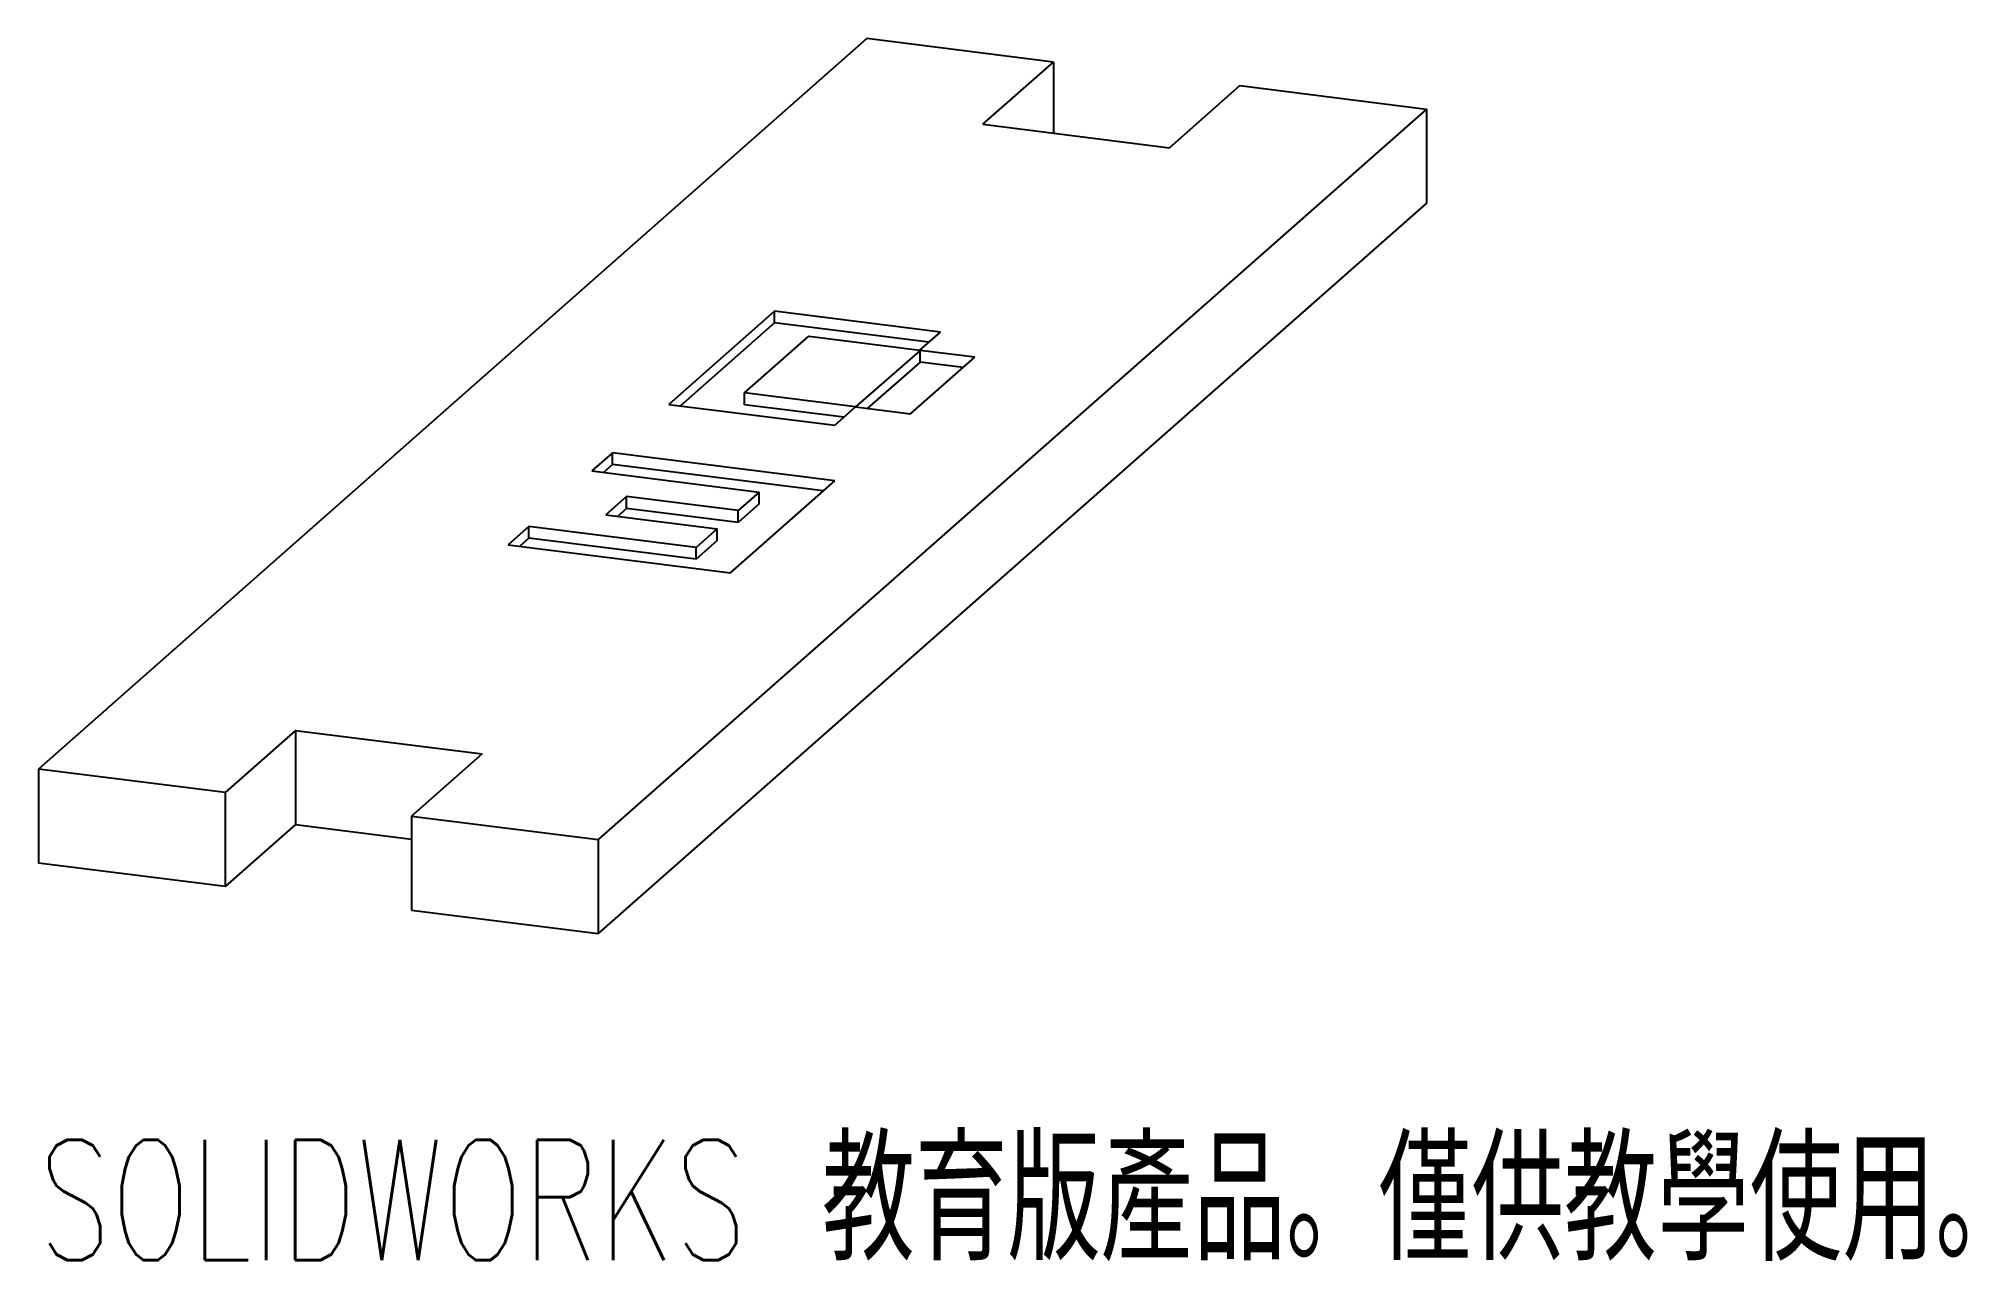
# Paper-space layout '_二等角視圖' of a CAD drawing. Header units: millimetres. Extents: x -27.8 to 49.6, y -29.2 to 19.8.
import ezdxf

# ---------------------------------------------------------------- set-up
doc = ezdxf.new("R2010")
doc.units = ezdxf.units.MM
doc.styles.add('SLDTEXTSTYLE0', font='TXT', dxfattribs={"width": 0.7, "bigfont": 'bigfont'})

psp = doc.layouts.new('_二等角視圖')

# ---------------------------------------------------------------- linework, layer by layer
at = {"color": 7, "linetype": 'Continuous', "lineweight": 25}
for p, q in [((5.392, 19.84), (-27.842, -9.469)), ((12.875, 18.897), (5.392, 19.84)), ((10.047, 16.403), (12.875, 18.897)), ((12.875, 18.897), (12.875, 16.047)), ((17.53, 15.46), (20.359, 17.955)), ((20.359, 17.955), (27.842, 17.012)), ((27.842, 17.012), (-5.392, -12.298)), ((10.047, 16.403), (17.53, 15.46)), ((27.842, 17.012), (27.842, 13.241)), ((27.842, 13.241), (-5.392, -16.069)), ((1.692, 8.907), (-2.551, 5.165)), ((8.349, 8.068), (1.692, 8.907)), ((1.692, 8.435), (1.692, 8.907)), ((1.692, 8.435), (-2.083, 5.106)), ((0.481, 5.622), (3.06, 7.896)), ((7.881, 7.656), (1.692, 8.435)), ((3.06, 7.896), (7.517, 7.335)), ((7.517, 7.335), (8.349, 8.068)), ((7.526, 7.333), (4.941, 5.063)), ((7.139, 4.783), (9.718, 7.057)), ((9.718, 7.057), (7.526, 7.333)), ((7.526, 6.862), (7.526, 7.333)), ((7.526, 6.862), (5.41, 5.003)), ((9.25, 6.645), (7.526, 6.862)), ((4.938, 5.06), (0.481, 5.622)), ((0.481, 5.15), (0.481, 5.622)), ((-2.551, 5.165), (4.106, 4.326)), ((4.47, 4.648), (0.481, 5.15)), ((4.106, 4.326), (4.938, 5.06)), ((4.941, 5.063), (7.139, 4.783)), ((-4.81, 3.227), (-5.642, 2.493)), ((4.101, 2.104), (-4.81, 3.227)), ((-4.81, 2.755), (-4.81, 3.227)), ((-5.642, 2.493), (1.069, 1.648)), ((-4.81, 2.755), (-5.174, 2.434)), ((3.633, 1.691), (-4.81, 2.755)), ((-0.086, -1.588), (4.101, 2.104)), ((1.069, 1.648), (0.223, 0.902)), ((1.069, 1.176), (1.069, 1.648)), ((-4.251, 1.465), (-5.083, 0.732)), ((-4.251, 0.994), (-4.615, 0.673)), ((0.223, 0.902), (-4.251, 1.465)), ((-4.251, 0.994), (-4.251, 1.465)), ((0.223, 0.43), (-4.251, 0.994)), ((1.069, 1.176), (0.223, 0.43)), ((0.223, 0.43), (0.223, 0.902)), ((-8.165, 0.268), (-8.997, -0.466)), ((-1.455, -0.578), (-8.165, 0.268)), ((-8.165, -0.204), (-8.165, 0.268)), ((-5.083, 0.732), (-0.609, 0.168)), ((-0.609, 0.168), (-1.455, -0.578)), ((-0.609, -0.303), (-0.609, 0.168)), ((-8.997, -0.466), (-0.086, -1.588)), ((-8.165, -0.204), (-8.529, -0.525)), ((-1.455, -1.049), (-8.165, -0.204)), ((-0.609, -0.303), (-1.455, -1.049)), ((-1.455, -1.049), (-1.455, -0.578)), ((-17.53, -7.918), (-20.359, -10.412)), ((-17.53, -7.918), (-10.047, -8.861)), ((-17.53, -7.918), (-17.53, -11.689)), ((-10.047, -8.861), (-12.875, -11.355)), ((-20.359, -10.412), (-27.842, -9.469)), ((-27.842, -9.469), (-27.842, -13.241)), ((-20.359, -10.412), (-20.359, -14.183)), ((-12.875, -11.355), (-12.875, -15.126)), ((-12.875, -11.355), (-5.392, -12.298)), ((-17.53, -11.689), (-20.359, -14.183)), ((-17.53, -11.689), (-12.875, -12.275)), ((-5.392, -12.298), (-5.392, -16.069)), ((-20.359, -14.183), (-27.842, -13.241)), ((-12.875, -15.126), (-5.392, -16.069))]:
    psp.add_line(p, q, dxfattribs=at)

# ---------------------------------------------------------------- texts
at = {"color": 7, "linetype": 'Continuous', "insert": (-27.842, -24.339), "char_height": 4.83362, "attachment_point": 1, "style": 'SLDTEXTSTYLE0'}
psp.add_mtext('SOLIDWORKS 教育版產品。僅供教學使用。', dxfattribs=at)

doc.saveas('drawing.dxf')
